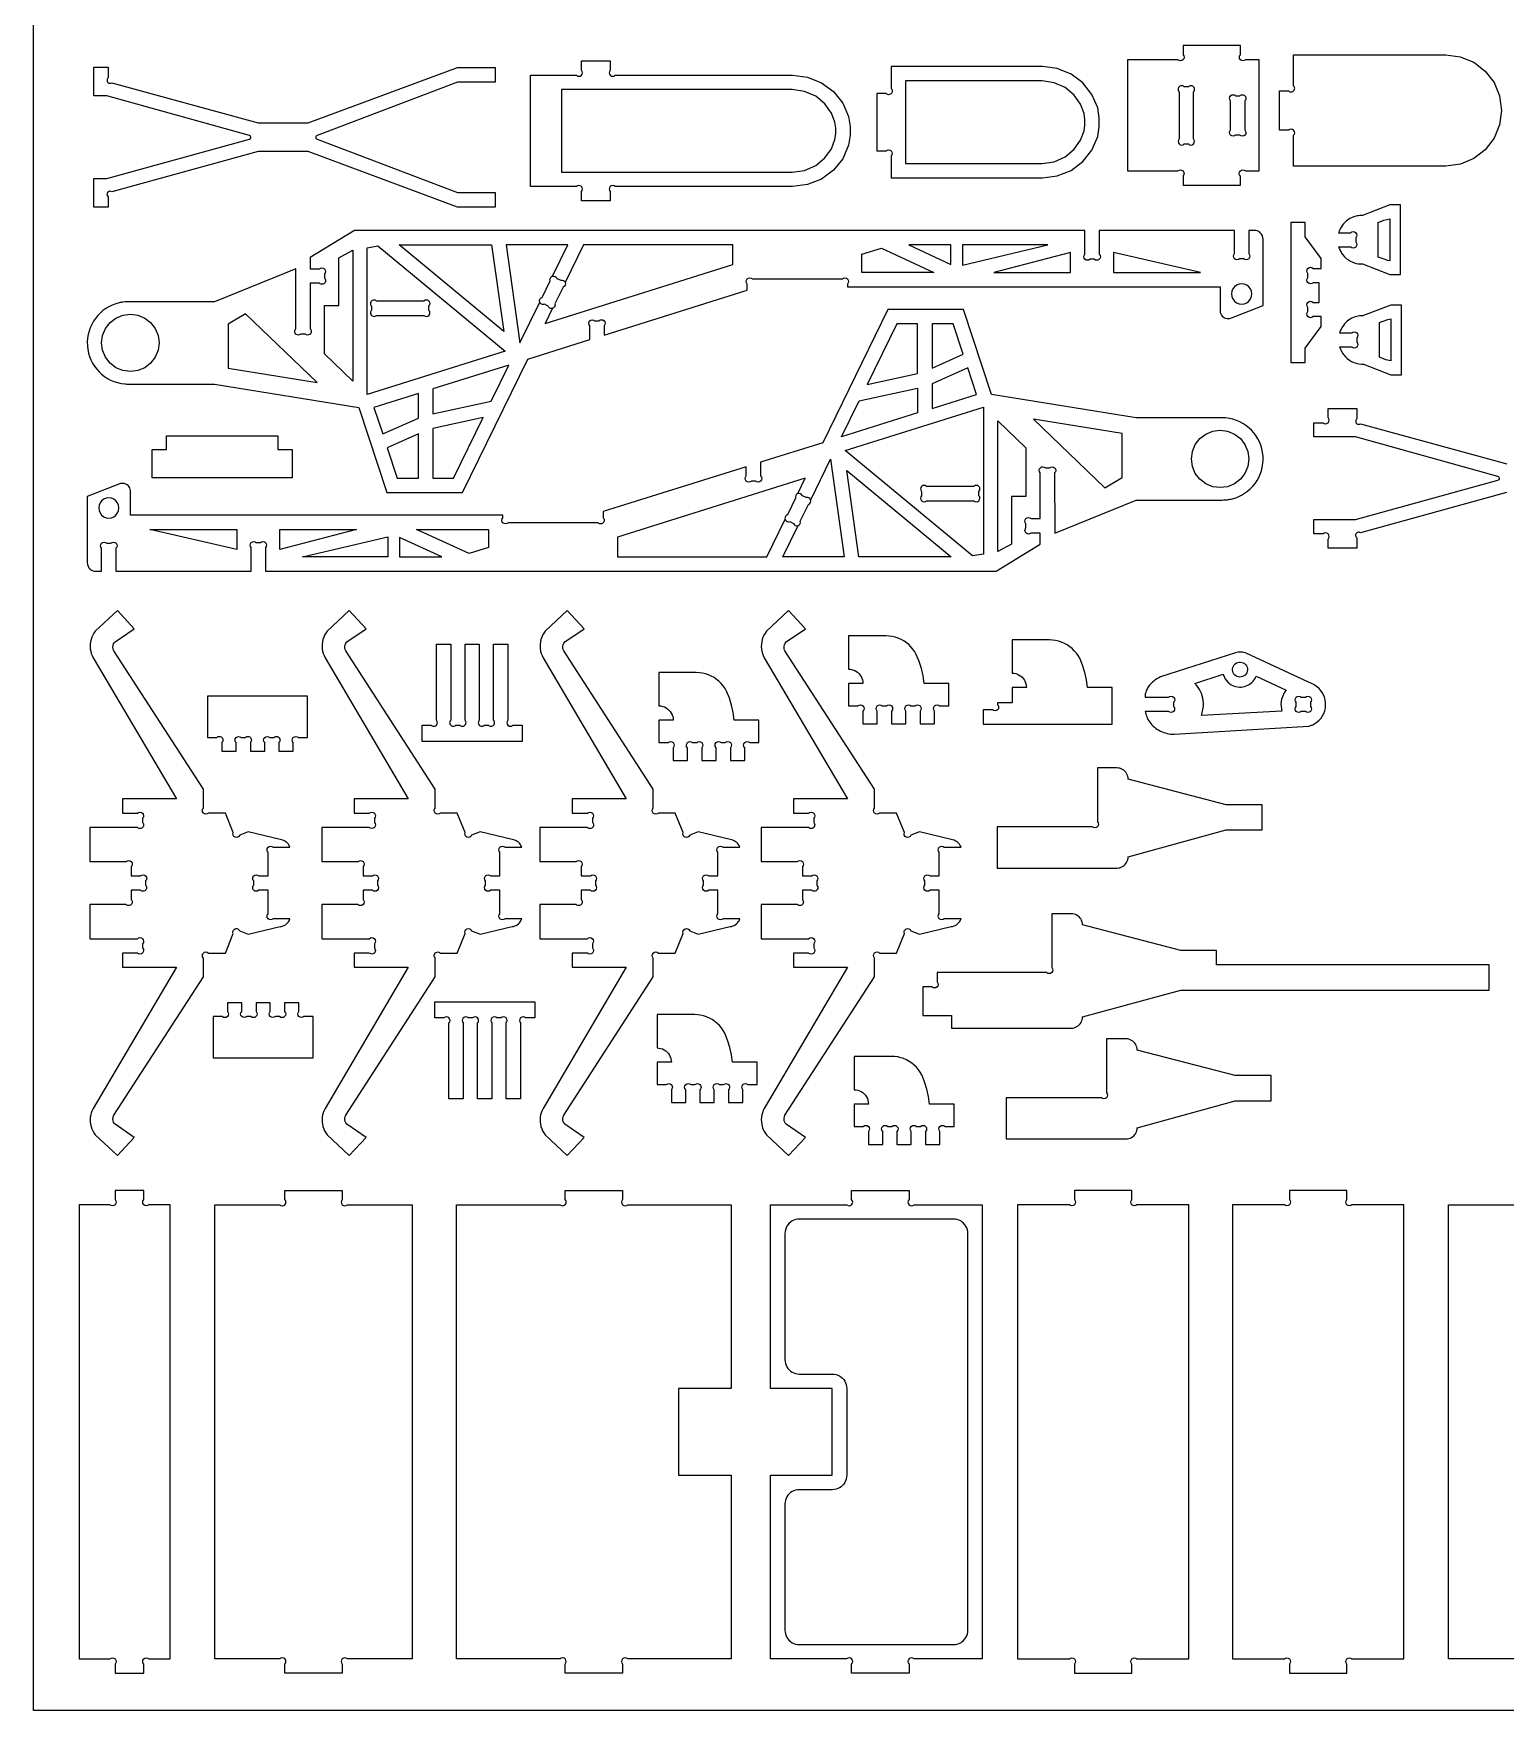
# Model space of a CAD drawing. Extents: x -355 to 109, y -387 to 259.
# Drawn here: x -355.3 to -46.7, y -386.6 to -35.1 of the extents above; entities that cross this region are included whole.
import ezdxf

# ---------------------------------------------------------------- set-up
doc = ezdxf.new("R2010")
doc.units = 0
doc.header["$MEASUREMENT"] = 0
doc.layers.get('0').update_dxf_attribs({"linetype": 'CONTINUOUS'})
doc.layers.add('ENGRAVE', color=1, linetype='CONTINUOUS')
doc.layers.add('LAYER_1', color=18, linetype='CONTINUOUS')

msp = doc.modelspace()

# ---------------------------------------------------------------- linework, layer by layer
msp.add_lwpolyline([(-355.35, -386.62), (-355.35, 258.61), (108.83, 258.61), (108.83, -386.62)], close=True)
at = {"layer": 'ENGRAVE'}
for points in [[(-294.35, -102.24), (-294.35, -92.06), (-291.33, -92.06), (-291.33, -82.08), (-288.42, -80.48), (-288.42, -107.93)], [(-285.41, -110.74), (-285.41, -79.97), (-283.14, -79.58), (-256.45, -101.65)], [(-278.65, -79.39), (-259.29, -79.39), (-256.76, -97.49)], [(-314.51, -105.24), (-295.9, -108.24), (-310.9, -93.82), (-314.51, -96.02)], [(-185.16, -122.5), (-156.19, -113.42), (-156.19, -144.19), (-158.47, -144.58)], [(-145.7, -115.92), (-130.7, -130.33), (-127.09, -128.13), (-127.09, -118.92)], [(-153.19, -143.67), (-153.19, -116.22), (-147.26, -121.92), (-147.26, -132.09), (-150.27, -132.09), (-150.27, -142.08)], [(-182.31, -144.77), (-184.85, -126.66), (-162.96, -144.77)], [(-195.57, -372.71), (-195.18, -372.78), (-194.79, -372.81), (-162.45, -372.81), (-162.06, -372.78), (-161.67, -372.71), (-161.3, -372.58), (-160.95, -372.41), (-160.62, -372.19), (-160.33, -371.93), (-160.07, -371.63), (-159.85, -371.31), (-159.67, -370.95), (-159.55, -370.58), (-159.47, -370.19), (-159.44, -369.8), (-159.44, -286.61), (-159.47, -286.22), (-159.55, -285.83), (-159.67, -285.46), (-159.85, -285.1), (-160.07, -284.78), (-160.33, -284.48), (-160.62, -284.22), (-160.95, -284), (-161.3, -283.83), (-161.67, -283.7), (-162.06, -283.63), (-162.45, -283.6), (-194.79, -283.6), (-195.18, -283.63), (-195.57, -283.7), (-195.94, -283.83), (-196.29, -284), (-196.62, -284.22), (-196.92, -284.48), (-197.18, -284.78), (-197.39, -285.1), (-197.57, -285.46), (-197.69, -285.83), (-197.77, -286.22), (-197.8, -286.61), (-197.8, -313.08), (-197.77, -313.47), (-197.69, -313.85), (-197.57, -314.23), (-197.39, -314.58), (-197.18, -314.91), (-196.92, -315.2), (-196.62, -315.46), (-196.29, -315.68), (-195.94, -315.86), (-195.57, -315.98), (-195.18, -316.06), (-194.79, -316.08), (-187.86, -316.08), (-187.47, -316.11), (-187.08, -316.19), (-186.71, -316.31), (-186.35, -316.49), (-186.03, -316.71), (-185.73, -316.97), (-185.47, -317.26), (-185.25, -317.59), (-185.08, -317.94), (-184.95, -318.31), (-184.88, -318.7), (-184.85, -319.09), (-184.85, -337.32), (-184.88, -337.71), (-184.95, -338.1), (-185.08, -338.47), (-185.25, -338.82), (-185.47, -339.15), (-185.73, -339.44), (-186.03, -339.7), (-186.35, -339.92), (-186.71, -340.1), (-187.08, -340.22), (-187.47, -340.3), (-187.86, -340.33), (-194.79, -340.33), (-195.18, -340.35), (-195.57, -340.43), (-195.94, -340.55), (-196.29, -340.73), (-196.62, -340.95), (-196.92, -341.21), (-197.18, -341.5), (-197.39, -341.83), (-197.57, -342.18), (-197.69, -342.55), (-197.77, -342.94), (-197.8, -343.33), (-197.8, -369.8), (-197.77, -370.19), (-197.69, -370.58), (-197.57, -370.95), (-197.39, -371.31), (-197.18, -371.63), (-196.92, -371.93), (-196.62, -372.19), (-196.29, -372.41), (-195.94, -372.58)]]:
    msp.add_lwpolyline(points, close=True, dxfattribs=at)
for points in [[(-246.55, -85.94), (-243.35, -79.39), (-256.26, -79.39), (-253.39, -99.87), (-249.2, -91.34)], [(-246.5, -92.66), (-248.07, -95.86), (-208.69, -83.51), (-208.69, -79.39), (-240, -79.39), (-243.86, -87.26)], [(-192.4, -132.82), (-188.22, -124.29), (-185.35, -144.77), (-198.25, -144.77), (-195.05, -138.22)], [(-195.1, -131.5), (-193.53, -128.29), (-232.91, -140.65), (-232.91, -144.77), (-201.6, -144.77), (-197.74, -136.9)]]:
    msp.add_lwpolyline(points, dxfattribs=at)
at = {"layer": 'LAYER_1'}
for points in [[(-126, -63.87), (-115.4, -63.87, -1), (-114.33, -64.94), (-114.33, -66.88), (-102.3, -66.88), (-102.3, -64.94, -1), (-101.24, -63.87), (-98.35, -63.87), (-98.35, -40.57), (-101.24, -40.57, -1), (-102.3, -39.51), (-102.3, -37.56), (-114.33, -37.56), (-114.33, -39.51, -1), (-115.4, -40.57), (-126, -40.57)], [(-308.28, -59.82), (-338.92, -68.26, 1), (-339.7, -69.28), (-339.7, -71.48), (-342.7, -71.48), (-342.7, -65.47), (-340.01, -65.47), (-310.1, -57.23), (-310.02, -57.2), (-309.94, -57.15), (-309.88, -57.08), (-309.83, -57), (-309.8, -56.91), (-309.79, -56.82), (-309.8, -56.73), (-309.83, -56.64), (-309.88, -56.56), (-309.94, -56.49), (-310.02, -56.44), (-310.1, -56.41), (-340.01, -48.15), (-342.7, -48.15), (-342.7, -42.14), (-339.69, -42.14), (-339.69, -44.34, 1), (-338.91, -45.37), (-308.28, -53.8), (-297.75, -53.8), (-266.42, -42.15), (-258.56, -42.15), (-258.56, -45.26), (-266.42, -45.26), (-295.87, -56.4), (-295.96, -56.43), (-296.04, -56.48), (-296.1, -56.55), (-296.15, -56.63), (-296.18, -56.72), (-296.19, -56.81), (-296.18, -56.9), (-296.15, -56.99), (-296.1, -57.07), (-296.04, -57.14), (-295.96, -57.19), (-295.87, -57.22), (-266.42, -68.37), (-258.56, -68.37), (-258.56, -71.48), (-266.42, -71.48), (-297.75, -59.82)], [(-240.47, -70.14), (-240.47, -68.19, 1), (-241.53, -67.13), (-251.13, -67.13), (-251.13, -43.81), (-241.53, -43.81, 1), (-240.47, -42.75), (-240.47, -40.8), (-234.45, -40.8), (-234.45, -42.75, 1), (-233.39, -43.81), (-196.21, -43.81), (-193.06, -44.21), (-190.12, -45.37), (-187.59, -47.23), (-185.65, -49.64), (-184.44, -52.45), (-184.14, -54.57), (-184.14, -56.37), (-184.44, -58.49), (-185.65, -61.3), (-187.59, -63.72), (-190.12, -65.57), (-193.06, -66.73), (-196.21, -67.13), (-233.39, -67.13, 1), (-234.45, -68.19), (-234.45, -70.14)], [(-178.52, -59.65), (-176.58, -59.65, -1), (-175.52, -60.71), (-175.52, -65.32), (-143.81, -65.32), (-140.7, -64.92), (-137.81, -63.75), (-135.32, -61.9), (-133.42, -59.49), (-132.22, -56.67), (-131.93, -54.56), (-131.93, -52.75), (-132.22, -50.64), (-133.42, -47.83), (-135.32, -45.41), (-137.81, -43.56), (-140.7, -42.39), (-143.81, -42), (-175.52, -42), (-175.52, -46.59, -1), (-176.58, -47.66), (-178.52, -47.66)], [(-91.13, -62.84), (-91.13, -56.38, 1), (-92.2, -55.32), (-94.13, -55.32), (-94.13, -47.07), (-92.2, -47.07, 1), (-91.13, -46.01), (-91.13, -39.53), (-59.2, -39.52), (-56.19, -39.91), (-53.37, -41.08), (-50.96, -42.93), (-49.11, -45.34), (-47.94, -48.15), (-47.54, -51.17), (-47.94, -54.18), (-49.1, -57), (-50.95, -59.41), (-53.37, -61.26), (-56.18, -62.43), (-59.19, -62.83)], [(-113.2, -46.22), (-114.08, -46.22, 1), (-115.14, -47.29), (-115.14, -57.15, 1), (-114.08, -58.21), (-113.2, -58.21, 1), (-112.14, -57.15), (-112.14, -47.29, 1)], [(-104.36, -55.28), (-104.36, -49.16, -1), (-103.3, -48.1), (-102.42, -48.1, -1), (-101.36, -49.16), (-101.36, -55.28, -1), (-102.42, -56.35), (-103.3, -56.35, -1)], [(-68.73, -85.6), (-68.73, -70.98), (-70.99, -70.98), (-76.68, -73.2, -0.053792), (-76.96, -73.23, 0.06757), (-78.1, -73.36, 0.134573), (-80.37, -74.65, 0.091442), (-81.55, -76.34, 0.026852), (-81.62, -76.53, 0.018158), (-81.7, -76.81), (-79.16, -76.81, -1), (-78.09, -77.88), (-78.09, -78.75, -1), (-79.16, -79.81), (-81.7, -79.81, 0.020263), (-81.3, -80.71, 0.052267), (-80.84, -81.44, 0.21381), (-77.16, -83.37, 0.039966), (-76.92, -83.36, -0.073157), (-76.68, -83.37), (-70.99, -85.6)], [(-287.14, -113.43), (-281.24, -131.25), (-265.41, -131.25), (-251.73, -103.31), (-238.71, -99.23), (-238.71, -96.34, -1), (-237.65, -95.28), (-236.77, -95.28, -1), (-235.7, -96.34), (-235.7, -98.28), (-205.69, -88.87), (-205.69, -87.58, -1), (-204.62, -86.51), (-185.74, -86.51, -1), (-184.68, -87.58), (-184.68, -88.14), (-106.55, -88.14, -0.002863), (-106.57, -91.48, 0.011045), (-106.55, -93.27, 0.190421), (-106.09, -94.32, 0.190421), (-105.05, -94.78, 0.008181), (-104.58, -94.79, 0.046914), (-104.5, -94.78), (-97.53, -92.04), (-97.53, -78.19, 0.193592), (-98.12, -76.82, 0.165668), (-99.03, -76.38, 0.040611), (-99.56, -76.36, -0.010523), (-100.53, -76.38), (-100.53, -81.2, -1), (-101.6, -82.26), (-102.48, -82.26, -1), (-103.54, -81.2), (-103.54, -76.38), (-131.88, -76.38), (-131.88, -81.32, -1), (-132.95, -82.38), (-133.83, -82.38, -1), (-134.89, -81.32), (-134.89, -76.38), (-288.06, -76.38), (-297.35, -82.04), (-297.35, -84.39), (-295.41, -84.39, -1), (-294.34, -85.45), (-294.35, -86.34, -1), (-295.41, -87.4), (-297.35, -87.39), (-297.35, -96.99, -1), (-298.42, -98.06), (-299.29, -98.06, -1), (-300.35, -96.99), (-300.36, -84.39), (-317.43, -91.29), (-335.05, -91.29, 0.019668), (-336.52, -91.36, 0.033667), (-337.36, -91.5, 0.853868), (-336.21, -108.52, 0.016829), (-336.05, -108.53, 0.002839), (-335.05, -108.55), (-317.43, -108.55)], [(-91.71, -104.02), (-88.71, -104.02), (-88.71, -101.01), (-85.38, -96.47), (-85.38, -94.41), (-87.07, -94.41, -1), (-88.13, -93.35), (-88.13, -92.47, -1), (-87.07, -91.41), (-85.77, -91.41), (-85.77, -87.29), (-87.07, -87.29, -1), (-88.13, -86.22), (-88.13, -85.35, -1), (-87.07, -84.29), (-85.38, -84.29), (-85.38, -82.22), (-88.71, -77.69), (-88.71, -74.69), (-91.71, -74.69)], [(-248.73, -90.38), (-247.02, -86.89, -1), (-245.6, -86.4), (-244.81, -86.79, -1), (-244.33, -88.21), (-246.04, -91.7, -1), (-247.46, -92.19), (-248.24, -91.81, -1)], [(-283.41, -94.15), (-273.5, -94.15, 1), (-272.44, -93.09), (-272.44, -92.21, 1), (-273.5, -91.14), (-283.41, -91.14, 1), (-284.47, -92.21), (-284.47, -93.09, 1)], [(-341.07, -147.77), (-341.07, -142.96, -1), (-340.01, -141.89), (-339.12, -141.89, -1), (-338.06, -142.96), (-338.06, -147.77), (-309.72, -147.77), (-309.72, -142.84, -1), (-308.65, -141.77), (-307.77, -141.77, -1), (-306.71, -142.84), (-306.71, -147.77), (-153.54, -147.77), (-144.25, -142.11), (-144.25, -139.77), (-146.2, -139.77, -1), (-147.26, -138.7), (-147.26, -137.82, -1), (-146.19, -136.76), (-144.25, -136.76), (-144.25, -127.16, -1), (-143.18, -126.1), (-142.31, -126.1, -1), (-141.25, -127.16), (-141.24, -139.77), (-124.17, -132.87), (-106.55, -132.87, 0.019668), (-105.09, -132.79, 0.033667), (-104.24, -132.66, 0.36885), (-97.55, -123.66, 0.368849), (-105.39, -115.63, 0.016829), (-105.56, -115.63, 0.002839), (-106.55, -115.61), (-124.17, -115.61), (-154.46, -110.73), (-160.36, -92.9), (-176.19, -92.9), (-189.88, -120.84), (-202.89, -124.93), (-202.89, -127.81, -1), (-203.96, -128.88), (-204.84, -128.88, -1), (-205.9, -127.81), (-205.9, -125.87), (-235.92, -135.29), (-235.92, -136.58, -1), (-236.98, -137.64), (-255.86, -137.64, -1), (-256.93, -136.58), (-256.93, -136.01), (-335.05, -136.01, -0.002863), (-335.03, -132.68, 0.011045), (-335.05, -130.88, 0.190421), (-335.51, -129.83, 0.190421), (-336.56, -129.38, 0.008181), (-337.03, -129.37, 0.046914), (-337.11, -129.38), (-344.08, -132.12), (-344.08, -145.97, 0.193592), (-343.48, -147.34, 0.165668), (-342.57, -147.77, 0.040611), (-342.05, -147.79, -0.010523)], [(-68.52, -106.59), (-68.52, -91.97), (-70.78, -91.97), (-76.47, -94.19, -0.053792), (-76.75, -94.22, 0.06757), (-77.88, -94.35, 0.154821), (-80.44, -95.93, 0.074243), (-81.36, -97.4, 0.027195), (-81.44, -97.6, 0.027972), (-81.49, -97.8), (-78.95, -97.8, -1), (-77.88, -98.86), (-77.88, -99.74, -1), (-78.95, -100.8), (-81.49, -100.8, 0.020263), (-81.09, -101.7, 0.052267), (-80.63, -102.43, 0.21381), (-76.94, -104.36, 0.039966), (-76.71, -104.35, -0.073157), (-76.47, -104.36), (-70.78, -106.59)], [(-157.13, -131.95), (-157.13, -131.07, 1), (-158.2, -130), (-168.1, -130, 1), (-169.17, -131.07), (-169.17, -131.95, 1), (-168.1, -133.01), (-158.2, -133.01, 1)], [(-193.36, -132.35), (-194.14, -131.97, 1), (-195.57, -132.45), (-197.28, -135.94, 1), (-196.79, -137.37), (-196.01, -137.75, 1), (-194.58, -137.26), (-192.87, -133.77, 1)], [(-342.4, -265.95), (-337.76, -270.27), (-334.23, -266.47), (-338.26, -263.71), (-338.37, -263.58), (-338.55, -263.3), (-338.67, -262.98), (-338.71, -262.64), (-338.68, -262.3), (-338.64, -262.14), (-338.51, -261.82), (-319.73, -232.83), (-319.73, -228.88, -1), (-318.67, -227.82), (-315.13, -227.82), (-313.49, -223.75, -1), (-312.1, -223.17), (-310.31, -223.89), (-303.64, -222.27), (-303.35, -222.23), (-303.07, -222.15), (-302.8, -222.04), (-302.54, -221.9), (-302.31, -221.73), (-302.1, -221.52), (-301.91, -221.3), (-301.76, -221.05), (-301.59, -220.66), (-305.11, -220.66, -1), (-306.17, -219.59), (-306.17, -214.66), (-308.11, -214.66, -1), (-309.17, -213.59), (-309.17, -212.72, -1), (-308.11, -211.66), (-306.17, -211.66), (-306.17, -206.71, -1), (-305.11, -205.65), (-301.59, -205.65), (-301.76, -205.27), (-301.91, -205.02), (-302.1, -204.79), (-302.31, -204.59), (-302.54, -204.42), (-302.8, -204.27), (-303.07, -204.16), (-303.35, -204.09), (-303.64, -204.05), (-310.31, -202.42), (-312.1, -203.15, -1), (-313.49, -202.56), (-315.13, -198.5), (-318.67, -198.5, -1), (-319.73, -197.43), (-319.73, -193.48), (-338.51, -164.49), (-338.64, -164.18), (-338.68, -164.02), (-338.71, -163.68), (-338.67, -163.34), (-338.55, -163.02), (-338.37, -162.73), (-338.26, -162.6), (-334.23, -159.84), (-337.76, -156.05), (-342.4, -160.37), (-342.69, -160.77), (-342.93, -161.2), (-343.13, -161.64), (-343.28, -162.11), (-343.39, -162.59), (-343.46, -163.08), (-343.47, -163.57), (-343.44, -164.06), (-343.36, -164.54), (-343.23, -165.01), (-343.06, -165.47), (-342.84, -165.92), (-325.39, -195.5), (-336.72, -195.5), (-336.72, -198.5), (-333.56, -198.5, -1), (-332.49, -199.56), (-332.49, -200.43, -1), (-333.56, -201.5), (-343.51, -201.5), (-343.51, -208.65), (-335.93, -208.65, -1), (-334.86, -209.71), (-334.86, -211.66), (-332.92, -211.66, -1), (-331.85, -212.72), (-331.85, -213.59, -1), (-332.92, -214.66), (-334.86, -214.66), (-334.86, -216.6, -1), (-335.93, -217.67), (-343.51, -217.67), (-343.51, -224.82), (-333.56, -224.82, -1), (-332.49, -225.88), (-332.49, -226.76, -1), (-333.56, -227.82), (-336.72, -227.82), (-336.72, -230.82), (-325.39, -230.82), (-342.84, -260.4), (-343.06, -260.84), (-343.23, -261.3), (-343.36, -261.78), (-343.44, -262.26), (-343.47, -262.75), (-343.46, -263.24), (-343.39, -263.73), (-343.28, -264.21), (-343.13, -264.67), (-342.93, -265.12), (-342.69, -265.55)], [(-293.79, -265.95), (-289.15, -270.27), (-285.61, -266.47), (-289.65, -263.71), (-289.86, -263.45), (-290, -263.14), (-290.08, -262.81), (-290.09, -262.47), (-290.03, -262.14), (-289.9, -261.82), (-271.12, -232.83), (-271.12, -228.88, -1), (-270.05, -227.82), (-266.52, -227.82), (-264.87, -223.75, -1), (-263.49, -223.17), (-261.69, -223.89), (-255.02, -222.27), (-254.73, -222.23), (-254.45, -222.15), (-254.18, -222.04), (-253.93, -221.9), (-253.69, -221.73), (-253.48, -221.52), (-253.3, -221.3), (-253.14, -221.05), (-252.98, -220.66), (-256.49, -220.66, -1), (-257.56, -219.59), (-257.56, -214.66), (-259.49, -214.66, -1), (-260.56, -213.59), (-260.56, -212.72, -1), (-259.49, -211.66), (-257.56, -211.66), (-257.56, -206.71, -1), (-256.49, -205.65), (-252.98, -205.65), (-253.14, -205.27), (-253.3, -205.02), (-253.48, -204.79), (-253.69, -204.59), (-253.93, -204.42), (-254.18, -204.27), (-254.45, -204.16), (-254.73, -204.09), (-255.02, -204.05), (-261.69, -202.42), (-263.49, -203.15, -1), (-264.87, -202.56), (-266.52, -198.5), (-270.05, -198.5, -1), (-271.12, -197.43), (-271.12, -193.48), (-289.9, -164.49), (-290.03, -164.18), (-290.09, -163.85), (-290.08, -163.51), (-290, -163.18), (-289.86, -162.87), (-289.65, -162.6), (-285.61, -159.84), (-289.15, -156.05), (-293.79, -160.37), (-294.07, -160.77), (-294.31, -161.2), (-294.51, -161.64), (-294.67, -162.11), (-294.78, -162.59), (-294.84, -163.08), (-294.86, -163.57), (-294.82, -164.06), (-294.74, -164.54), (-294.61, -165.01), (-294.44, -165.47), (-294.22, -165.92), (-276.77, -195.5), (-288.11, -195.5), (-288.11, -198.5), (-284.94, -198.5, -1), (-283.88, -199.56), (-283.88, -200.43, -1), (-284.94, -201.5), (-294.89, -201.5), (-294.89, -208.65), (-287.31, -208.65, -1), (-286.25, -209.71), (-286.25, -211.66), (-284.3, -211.66, -1), (-283.24, -212.72), (-283.24, -213.59, -1), (-284.3, -214.66), (-286.25, -214.66), (-286.25, -216.6, -1), (-287.31, -217.67), (-294.89, -217.67), (-294.89, -224.82), (-284.94, -224.82, -1), (-283.88, -225.88), (-283.88, -226.76, -1), (-284.94, -227.82), (-288.11, -227.82), (-288.11, -230.82), (-276.77, -230.82), (-294.22, -260.4), (-294.44, -260.84), (-294.61, -261.3), (-294.74, -261.78), (-294.82, -262.26), (-294.86, -262.75), (-294.84, -263.24), (-294.78, -263.73), (-294.67, -264.21), (-294.51, -264.67), (-294.31, -265.12), (-294.07, -265.55)], [(-248.07, -265.95), (-243.43, -270.27), (-239.89, -266.47), (-243.93, -263.71), (-244.04, -263.58), (-244.22, -263.3), (-244.34, -262.98), (-244.37, -262.81), (-244.38, -262.47), (-244.31, -262.14), (-244.18, -261.82), (-225.4, -232.83), (-225.4, -228.88, -1), (-224.34, -227.82), (-220.8, -227.82), (-219.15, -223.75, -1), (-217.77, -223.17), (-215.97, -223.89), (-209.31, -222.27), (-209.02, -222.23), (-208.74, -222.15), (-208.47, -222.04), (-208.21, -221.9), (-207.98, -221.73), (-207.76, -221.52), (-207.58, -221.3), (-207.42, -221.05), (-207.26, -220.66), (-210.78, -220.66, -1), (-211.84, -219.59), (-211.84, -214.66), (-213.78, -214.66, -1), (-214.84, -213.59), (-214.84, -212.72, -1), (-213.78, -211.66), (-211.84, -211.66), (-211.84, -206.71, -1), (-210.78, -205.65), (-207.26, -205.65), (-207.42, -205.27), (-207.58, -205.02), (-207.76, -204.79), (-207.98, -204.59), (-208.21, -204.42), (-208.47, -204.27), (-208.74, -204.16), (-209.02, -204.09), (-209.31, -204.05), (-215.97, -202.42), (-217.77, -203.15, -1), (-219.15, -202.56), (-220.8, -198.5), (-224.34, -198.5, -1), (-225.4, -197.43), (-225.4, -193.48), (-244.18, -164.49), (-244.31, -164.18), (-244.38, -163.85), (-244.37, -163.51), (-244.29, -163.18), (-244.14, -162.87), (-243.93, -162.6), (-239.89, -159.84), (-243.43, -156.05), (-248.07, -160.37), (-248.35, -160.77), (-248.6, -161.2), (-248.8, -161.64), (-248.95, -162.11), (-249.06, -162.59), (-249.12, -163.08), (-249.14, -163.57), (-249.11, -164.06), (-249.03, -164.54), (-248.9, -165.01), (-248.72, -165.47), (-248.51, -165.92), (-231.06, -195.5), (-242.39, -195.5), (-242.39, -198.5), (-239.22, -198.5, -1), (-238.16, -199.56), (-238.16, -200.43, -1), (-239.22, -201.5), (-249.18, -201.5), (-249.18, -208.65), (-241.59, -208.65, -1), (-240.53, -209.71), (-240.53, -211.66), (-238.59, -211.66, -1), (-237.52, -212.72), (-237.52, -213.59, -1), (-238.59, -214.66), (-240.53, -214.66), (-240.53, -216.6, -1), (-241.59, -217.67), (-249.18, -217.67), (-249.18, -224.82), (-239.22, -224.82, -1), (-238.16, -225.88), (-238.16, -226.76, -1), (-239.22, -227.82), (-242.39, -227.82), (-242.39, -230.82), (-231.06, -230.82), (-248.51, -260.4), (-248.72, -260.84), (-248.9, -261.3), (-249.03, -261.78), (-249.11, -262.26), (-249.14, -262.75), (-249.12, -263.24), (-249.06, -263.73), (-248.95, -264.21), (-248.8, -264.67), (-248.6, -265.12), (-248.35, -265.55)], [(-197.04, -270.27), (-193.5, -266.47), (-197.54, -263.71), (-197.65, -263.58), (-197.83, -263.3), (-197.94, -262.98), (-197.98, -262.81), (-197.98, -262.47), (-197.92, -262.14), (-197.79, -261.82), (-179.01, -232.83), (-179.01, -228.88, -1), (-177.94, -227.82), (-174.41, -227.82), (-172.76, -223.75, -1), (-171.38, -223.17), (-169.58, -223.89), (-162.92, -222.27), (-162.63, -222.23), (-162.34, -222.15), (-162.07, -222.04), (-161.82, -221.9), (-161.58, -221.73), (-161.37, -221.52), (-161.19, -221.3), (-161.03, -221.05), (-160.87, -220.66), (-164.38, -220.66, -1), (-165.45, -219.59), (-165.45, -214.66), (-167.38, -214.66, -1), (-168.45, -213.59), (-168.45, -212.72, -1), (-167.38, -211.66), (-165.45, -211.66), (-165.45, -206.71, -1), (-164.38, -205.65), (-160.87, -205.65), (-161.03, -205.27), (-161.19, -205.02), (-161.37, -204.79), (-161.58, -204.59), (-161.82, -204.42), (-162.07, -204.27), (-162.34, -204.16), (-162.63, -204.09), (-162.92, -204.05), (-169.58, -202.42), (-171.38, -203.15, -1), (-172.76, -202.56), (-174.41, -198.5), (-177.94, -198.5, -1), (-179.01, -197.43), (-179.01, -193.48), (-197.79, -164.49), (-197.86, -164.34), (-197.96, -164.02), (-197.98, -163.85), (-197.98, -163.51), (-197.9, -163.18), (-197.75, -162.87), (-197.54, -162.6), (-193.5, -159.84), (-197.04, -156.05), (-201.68, -160.37), (-201.96, -160.77), (-202.2, -161.2), (-202.4, -161.64), (-202.56, -162.11), (-202.67, -162.59), (-202.73, -163.08), (-202.75, -163.57), (-202.71, -164.06), (-202.63, -164.54), (-202.51, -165.01), (-202.33, -165.47), (-202.12, -165.92), (-184.66, -195.5), (-196, -195.5), (-196, -198.5), (-192.83, -198.5, -1), (-191.77, -199.56), (-191.77, -200.43, -1), (-192.83, -201.5), (-202.79, -201.5), (-202.79, -208.65), (-195.2, -208.65, -1), (-194.14, -209.71), (-194.14, -211.66), (-192.19, -211.66, -1), (-191.13, -212.72), (-191.13, -213.59, -1), (-192.19, -214.66), (-194.14, -214.66), (-194.14, -216.6, -1), (-195.2, -217.67), (-202.79, -217.67), (-202.79, -224.82), (-192.83, -224.82, -1), (-191.77, -225.88), (-191.77, -226.76, -1), (-192.83, -227.82), (-196, -227.82), (-196, -230.82), (-184.66, -230.82), (-202.12, -260.4), (-202.33, -260.84), (-202.51, -261.3), (-202.63, -261.78), (-202.71, -262.26), (-202.75, -262.75), (-202.73, -263.24), (-202.67, -263.73), (-202.56, -264.21), (-202.4, -264.67), (-202.2, -265.12), (-201.96, -265.55), (-201.68, -265.95)], [(-181.44, -171.32), (-184.44, -171.32), (-184.44, -176.02), (-182.51, -176.02, -1), (-181.44, -177.09), (-181.44, -179.78), (-178.44, -179.78), (-178.44, -177.09, -1), (-177.38, -176.02), (-176.51, -176.02, -1), (-175.44, -177.09), (-175.44, -179.78), (-172.44, -179.78), (-172.44, -177.09, -1), (-171.38, -176.02), (-170.51, -176.02, -1), (-169.44, -177.09), (-169.44, -179.78), (-166.44, -179.78), (-166.44, -177.09, -1), (-165.38, -176.02), (-163.44, -176.02), (-163.44, -171.32), (-168.62, -171.32), (-168.82, -169.74), (-169.18, -168.2), (-169.66, -166.69), (-170.25, -165.22), (-170.57, -164.66), (-170.95, -164.12), (-171.37, -163.62), (-171.83, -163.17), (-172.34, -162.76), (-172.88, -162.39), (-173.45, -162.08), (-174.05, -161.82), (-174.67, -161.61), (-175.3, -161.46), (-175.95, -161.37), (-176.6, -161.35), (-184.44, -161.35), (-184.44, -168.31), (-184.05, -168.34), (-183.66, -168.42), (-183.29, -168.54), (-182.94, -168.72), (-182.61, -168.93), (-182.32, -169.19), (-182.06, -169.49), (-181.84, -169.82), (-181.66, -170.17), (-181.54, -170.54), (-181.46, -170.93)], [(-273.88, -183.45), (-273.88, -180.07), (-271.95, -180.07, 1), (-270.88, -179.01), (-270.88, -163.08), (-267.88, -163.08), (-267.88, -179.01, 1), (-266.82, -180.07), (-265.95, -180.07, 1), (-264.88, -179.01), (-264.88, -163.08), (-261.88, -163.08), (-261.88, -179.01, 1), (-260.82, -180.07), (-259.95, -180.07, 1), (-258.88, -179.01), (-258.88, -163.08), (-255.88, -163.08), (-255.88, -179.01, 1), (-254.82, -180.07), (-252.88, -180.07), (-252.88, -183.45)], [(-156.21, -179.84), (-129.18, -179.84), (-129.18, -172.14), (-134.36, -172.14), (-134.56, -170.56), (-134.92, -169.02), (-135.39, -167.51), (-135.98, -166.04), (-136.31, -165.48), (-136.69, -164.95), (-137.12, -164.46), (-137.59, -164.01), (-138.09, -163.6), (-138.63, -163.24), (-139.2, -162.92), (-139.8, -162.66), (-140.41, -162.45), (-141.05, -162.3), (-141.69, -162.2), (-142.34, -162.17), (-150.18, -162.17), (-150.18, -169.13), (-149.79, -169.16), (-149.4, -169.24), (-149.03, -169.36), (-148.67, -169.54), (-148.35, -169.75), (-148.05, -170.01), (-147.79, -170.31), (-147.57, -170.64), (-147.4, -170.99), (-147.27, -171.36), (-147.2, -171.75), (-147.17, -172.14), (-150.18, -172.14), (-150.18, -175.34), (-153.21, -175.34), (-153.21, -175.78, -1), (-154.28, -176.84), (-156.21, -176.84)], [(-122.27, -174.19), (-117.36, -174.19, -1), (-116.3, -175.26), (-116.3, -176.13, -1), (-117.36, -177.19), (-122.27, -177.19, 0.016449), (-121.95, -178.23, 0.076543), (-121.31, -179.44, 0.119072), (-119.07, -181.29, 0.116789), (-116.18, -181.95), (-87.94, -180.23, 0.061524), (-87.26, -180.02, 0.059423), (-86.21, -179.38, 0.250186), (-84.43, -175.34, 0.250186), (-86.8, -171.61, 0.012904), (-86.89, -171.56, 0.00354), (-87.23, -171.4), (-100.98, -165.01, 0.079054), (-102.16, -164.74, 0.080221), (-103.34, -164.86), (-119.02, -169.94, 0.079665), (-120.48, -170.8, 0.074679), (-121.68, -172.14, 0.030684), (-121.91, -172.55, 0.035288), (-122.06, -172.93, 0.009209), (-122.24, -173.51, 0.034821), (-122.27, -173.67, 0.052258), (-122.28, -173.93, -0.017405)], [(-103.64, -169.36, -0.967799), (-101.21, -167.37, -0.967799), (-103.5, -169.52, -0.016364), (-103.57, -169.44, -0.016364)], [(-224.24, -183.72), (-222.3, -183.72, -1), (-221.24, -184.78), (-221.24, -187.48), (-218.24, -187.48), (-218.24, -184.78, -1), (-217.17, -183.72), (-216.3, -183.72, -1), (-215.24, -184.78), (-215.24, -187.48), (-212.24, -187.48), (-212.24, -184.78, -1), (-211.17, -183.72), (-210.3, -183.72, -1), (-209.24, -184.78), (-209.24, -187.48), (-206.24, -187.48), (-206.24, -184.78, -1), (-205.17, -183.72), (-203.24, -183.72), (-203.24, -179.02), (-208.42, -179.02), (-208.62, -177.43), (-208.98, -175.89), (-209.45, -174.39), (-210.04, -172.92), (-210.36, -172.35), (-210.74, -171.82), (-211.16, -171.32), (-211.63, -170.86), (-212.13, -170.45), (-212.67, -170.08), (-213.24, -169.77), (-213.84, -169.51), (-214.46, -169.31), (-215.1, -169.16), (-215.74, -169.07), (-216.4, -169.04), (-224.24, -169.04), (-224.24, -176.01), (-223.84, -176.03), (-223.46, -176.11), (-223.08, -176.24), (-222.73, -176.41), (-222.4, -176.63), (-222.11, -176.89), (-221.85, -177.18), (-221.63, -177.51), (-221.46, -177.86), (-221.33, -178.24), (-221.25, -178.62), (-221.23, -179.02), (-224.24, -179.02)], [(-111.86, -171.3), (-105.93, -169.38, 0.054826), (-105.48, -170.35, 0.127672), (-104.23, -171.58, 0.198912), (-101.44, -171.95, 0.19941), (-99.21, -170.24, 0.025267), (-99.1, -170.02, -0.008421), (-98.99, -169.8), (-92.72, -172.71, 0.104495), (-93.66, -174.6, 0.112436), (-93.71, -176.57, 0.021636), (-93.65, -176.84, -0.007211), (-93.58, -177.11), (-110.45, -178.05, 0.008878), (-110.17, -176.79, 0.065383), (-110.06, -175.35, 0.078347), (-110.47, -173.43, 0.079906), (-111.44, -171.76, 0.016985), (-111.65, -171.53, -0.005661)], [(-318.88, -182.64), (-316.94, -182.64, -1), (-315.88, -183.71), (-315.88, -185.51), (-312.88, -185.51), (-312.88, -183.71, -1), (-311.82, -182.64), (-310.94, -182.64, -1), (-309.88, -183.71), (-309.88, -185.51), (-306.88, -185.51), (-306.88, -183.71, -1), (-305.82, -182.64), (-304.94, -182.64, -1), (-303.88, -183.71), (-303.88, -185.51), (-300.88, -185.51), (-300.88, -183.71, -1), (-299.82, -182.64), (-297.88, -182.64), (-297.88, -173.95), (-318.88, -173.95)], [(-88.67, -177.19), (-89.54, -177.19, -1), (-90.61, -176.13), (-90.61, -175.26, -1), (-89.54, -174.19), (-88.67, -174.19, -1), (-87.61, -175.26), (-87.61, -176.13, -1)], [(-132.29, -189.02), (-132.29, -200.3, -1), (-133.35, -201.36), (-153.29, -201.36), (-153.29, -210.01), (-128.19, -210.01), (-127.89, -209.99), (-127.58, -209.93), (-127.29, -209.83), (-127.02, -209.7), (-126.76, -209.53), (-126.53, -209.32), (-126.33, -209.09), (-126.16, -208.84), (-126.02, -208.56), (-125.92, -208.27), (-125.86, -207.97), (-125.84, -207.66), (-105.26, -202.01), (-97.76, -202.01), (-97.76, -196.73), (-105.26, -196.73), (-125.84, -191.37), (-125.86, -191.07), (-125.92, -190.76), (-126.02, -190.47), (-126.16, -190.2), (-126.33, -189.94), (-126.53, -189.71), (-126.76, -189.51), (-127.02, -189.34), (-127.29, -189.2), (-127.58, -189.1), (-127.89, -189.04), (-128.19, -189.02)], [(-168.88, -240.91), (-162.84, -240.91), (-162.84, -243.58), (-137.75, -243.58), (-137.44, -243.56), (-137.14, -243.5), (-136.85, -243.4), (-136.57, -243.26), (-136.32, -243.09), (-136.08, -242.89), (-135.88, -242.66), (-135.71, -242.4), (-135.58, -242.13), (-135.48, -241.84), (-135.42, -241.54), (-135.4, -241.23), (-114.82, -235.58), (-50.17, -235.58), (-50.17, -230.3), (-107.32, -230.3), (-107.32, -227.29), (-114.82, -227.29), (-135.4, -221.93), (-135.42, -221.62), (-135.48, -221.32), (-135.58, -221.03), (-135.71, -220.76), (-135.88, -220.5), (-136.08, -220.27), (-136.32, -220.07), (-136.57, -219.9), (-136.85, -219.76), (-137.14, -219.66), (-137.44, -219.6), (-137.75, -219.58), (-141.84, -219.58), (-141.84, -230.86, -1), (-142.91, -231.92), (-165.87, -231.92), (-165.87, -233.87, -1), (-166.94, -234.93), (-168.88, -234.93)], [(-317.7, -249.83), (-296.7, -249.83), (-296.7, -241.14), (-298.64, -241.14, -1), (-299.7, -240.08), (-299.7, -238.27), (-302.7, -238.27), (-302.7, -240.08, -1), (-303.77, -241.14), (-304.64, -241.14, -1), (-305.7, -240.08), (-305.7, -238.27), (-308.7, -238.27), (-308.7, -240.08, -1), (-309.77, -241.14), (-310.64, -241.14, -1), (-311.7, -240.08), (-311.7, -238.27), (-314.7, -238.27), (-314.7, -240.08, -1), (-315.77, -241.14), (-317.7, -241.14)], [(-268.24, -258.42), (-268.24, -242.49, 1), (-269.31, -241.43), (-271.24, -241.43), (-271.24, -238.05), (-250.24, -238.05), (-250.24, -241.43), (-252.18, -241.43, 1), (-253.24, -242.49), (-253.24, -258.42), (-256.24, -258.42), (-256.24, -242.49, 1), (-257.31, -241.43), (-258.18, -241.43, 1), (-259.24, -242.49), (-259.24, -258.42), (-262.24, -258.42), (-262.24, -242.49, 1), (-263.31, -241.43), (-264.18, -241.43, 1), (-265.24, -242.49), (-265.24, -258.42)], [(-224.61, -255.42), (-222.67, -255.42, -1), (-221.61, -256.48), (-221.61, -259.18), (-218.61, -259.18), (-218.61, -256.48, -1), (-217.55, -255.42), (-216.67, -255.42, -1), (-215.61, -256.48), (-215.61, -259.18), (-212.61, -259.18), (-212.61, -256.48, -1), (-211.55, -255.42), (-210.67, -255.42, -1), (-209.61, -256.48), (-209.61, -259.18), (-206.61, -259.18), (-206.61, -256.48, -1), (-205.55, -255.42), (-203.61, -255.42), (-203.61, -250.72), (-208.79, -250.72), (-208.99, -249.14), (-209.35, -247.6), (-209.83, -246.09), (-210.41, -244.62), (-210.74, -244.05), (-211.11, -243.52), (-211.53, -243.02), (-212, -242.57), (-212.51, -242.15), (-213.05, -241.79), (-213.62, -241.48), (-214.22, -241.22), (-214.84, -241.01), (-215.47, -240.86), (-216.12, -240.77), (-216.77, -240.74), (-224.61, -240.74), (-224.61, -247.71), (-224.22, -247.74), (-223.83, -247.82), (-223.46, -247.94), (-223.11, -248.12), (-222.78, -248.33), (-222.48, -248.59), (-222.22, -248.89), (-222, -249.22), (-221.83, -249.57), (-221.7, -249.94), (-221.63, -250.33), (-221.6, -250.72), (-224.61, -250.72)], [(-130.39, -245.82), (-130.39, -257.1, -1), (-131.45, -258.16), (-151.39, -258.16), (-151.39, -266.81), (-126.29, -266.81), (-125.98, -266.79), (-125.68, -266.73), (-125.39, -266.63), (-125.11, -266.49), (-124.86, -266.32), (-124.63, -266.12), (-124.42, -265.89), (-124.25, -265.63), (-124.12, -265.36), (-124.02, -265.07), (-123.96, -264.76), (-123.94, -264.46), (-103.36, -258.81), (-95.86, -258.81), (-95.86, -253.53), (-103.36, -253.53), (-123.94, -248.17), (-123.96, -247.86), (-124.02, -247.56), (-124.12, -247.27), (-124.25, -246.99), (-124.42, -246.74), (-124.63, -246.51), (-124.86, -246.3), (-125.11, -246.13), (-125.39, -246), (-125.68, -245.9), (-125.98, -245.84), (-126.29, -245.82)], [(-183.3, -264.18), (-181.36, -264.18, -1), (-180.3, -265.24), (-180.3, -267.94), (-177.3, -267.94), (-177.3, -265.24, -1), (-176.24, -264.18), (-175.36, -264.18, -1), (-174.3, -265.24), (-174.3, -267.94), (-171.3, -267.94), (-171.3, -265.24, -1), (-170.24, -264.18), (-169.36, -264.18, -1), (-168.3, -265.24), (-168.3, -267.94), (-165.3, -267.94), (-165.3, -265.24, -1), (-164.24, -264.18), (-162.3, -264.18), (-162.3, -259.48), (-167.48, -259.48), (-167.68, -257.89), (-168.04, -256.35), (-168.52, -254.85), (-169.1, -253.38), (-169.43, -252.81), (-169.8, -252.28), (-170.22, -251.78), (-170.69, -251.32), (-171.2, -250.91), (-171.74, -250.55), (-172.31, -250.23), (-172.91, -249.97), (-173.53, -249.77), (-174.16, -249.62), (-174.81, -249.53), (-175.46, -249.5), (-183.3, -249.5), (-183.3, -256.47), (-182.91, -256.49), (-182.52, -256.57), (-182.15, -256.7), (-181.8, -256.87), (-181.47, -257.09), (-181.17, -257.35), (-180.91, -257.64), (-180.69, -257.97), (-180.52, -258.33), (-180.39, -258.7), (-180.32, -259.08), (-180.29, -259.48), (-183.3, -259.48)], [(-345.79, -375.82), (-339.32, -375.82, -1), (-338.26, -376.88), (-338.26, -378.83), (-332.24, -378.83), (-332.24, -376.88, -1), (-331.18, -375.82), (-326.67, -375.82), (-326.67, -280.59), (-331.18, -280.59, -1), (-332.24, -279.53), (-332.24, -277.58), (-338.26, -277.58), (-338.26, -279.53, -1), (-339.32, -280.59), (-345.79, -280.59)], [(-302.64, -378.83), (-302.64, -376.88, 1), (-303.71, -375.82), (-317.3, -375.82), (-317.3, -280.59), (-303.71, -280.59, 1), (-302.64, -279.53), (-302.64, -277.58), (-290.61, -277.58), (-290.61, -279.53, 1), (-289.55, -280.59), (-275.96, -280.59), (-275.96, -375.82), (-289.55, -375.82, 1), (-290.61, -376.88), (-290.61, -378.83)], [(-243.87, -378.83), (-243.87, -376.88, 1), (-244.93, -375.82), (-266.64, -375.82), (-266.64, -280.59), (-244.93, -280.59, 1), (-243.87, -279.53), (-243.87, -277.58), (-231.83, -277.58), (-231.83, -279.53, 1), (-230.77, -280.59), (-209.06, -280.59), (-209.06, -319.09), (-220.1, -319.09), (-220.1, -337.32), (-209.06, -337.32), (-209.06, -375.82), (-230.77, -375.82, 1), (-231.83, -376.88), (-231.83, -378.83)], [(-183.81, -378.83), (-183.81, -376.88, 1), (-184.87, -375.82), (-200.81, -375.82), (-200.81, -337.32), (-187.86, -337.32), (-187.86, -319.09), (-200.81, -319.09), (-200.81, -280.59), (-184.87, -280.59, 1), (-183.81, -279.53), (-183.81, -277.58), (-171.78, -277.58), (-171.78, -279.53, 1), (-170.71, -280.59), (-156.44, -280.59), (-156.44, -375.82), (-170.71, -375.82, 1), (-171.78, -376.88), (-171.78, -378.83)], [(-149, -375.82), (-138.14, -375.82, -1), (-137.08, -376.88), (-137.08, -378.83), (-125.05, -378.83), (-125.05, -376.88, -1), (-123.98, -375.82), (-113.13, -375.82), (-113.13, -280.59), (-123.98, -280.59, -1), (-125.05, -279.53), (-125.05, -277.58), (-137.08, -277.58), (-137.08, -279.53, -1), (-138.14, -280.59), (-149, -280.59)], [(-103.93, -375.82), (-93.08, -375.82, -1), (-92.01, -376.88), (-92.01, -378.83), (-79.98, -378.83), (-79.98, -376.88, -1), (-78.92, -375.82), (-68.06, -375.82), (-68.06, -280.59), (-78.92, -280.59, -1), (-79.98, -279.53), (-79.98, -277.58), (-92.01, -277.58), (-92.01, -279.53, -1), (-93.08, -280.59), (-103.93, -280.59)], [(-37.96, -378.83), (-37.96, -376.88, 1), (-39.02, -375.82), (-58.67, -375.82), (-58.67, -280.59), (-39.02, -280.59, 1), (-37.96, -279.53), (-37.96, -277.58), (-25.92, -277.58), (-25.92, -279.53, 1), (-24.86, -280.59), (-5.21, -280.59), (-5.21, -375.82), (-24.86, -375.82, 1), (-25.92, -376.88), (-25.92, -378.83)]]:
    msp.add_lwpolyline(points, format="xyb", close=True, dxfattribs=at)
for points in [[(-172.52, -62.32), (-143.88, -62.32), (-141.33, -61.95), (-139.05, -60.91), (-137.16, -59.32), (-135.82, -57.41), (-135.09, -55.46), (-134.94, -54.24), (-134.94, -53.08), (-135.09, -51.85), (-135.82, -49.9), (-137.16, -47.99), (-139.05, -46.4), (-141.33, -45.36), (-143.88, -45), (-172.52, -45)], [(-193.68, -47.18), (-196.29, -46.81), (-244.67, -46.81), (-244.67, -64.13), (-196.29, -64.13), (-193.68, -63.76), (-191.35, -62.73), (-189.42, -61.14), (-188.05, -59.22), (-187.3, -57.27), (-187.15, -56.05), (-187.15, -54.89), (-187.3, -53.67), (-188.05, -51.72), (-189.42, -49.8), (-191.35, -48.21)], [(-73.38, -81.91), (-73.38, -74.67), (-72.21, -74.19), (-70.99, -73.87), (-70.99, -82.71), (-71.4, -82.62), (-72.6, -82.24)], [(-181.67, -85.13), (-181.67, -81.34), (-177.58, -80.06), (-166.57, -85.13)], [(-171.85, -79.39), (-162.98, -83.48), (-162.98, -79.39)], [(-160.56, -83.59), (-142.65, -79.39), (-160.56, -79.39)], [(-153.97, -85.13), (-137.9, -85.13), (-137.9, -80.93)], [(-128.88, -85.13), (-110.64, -85.13), (-128.88, -80.93)], [(-103.54, -91.15), (-103.1, -91.49), (-102.59, -91.7), (-102.04, -91.77), (-101.49, -91.7), (-100.97, -91.49), (-100.53, -91.15), (-100.2, -90.71), (-99.98, -90.19), (-99.91, -89.64), (-99.98, -89.09), (-100.2, -88.58), (-100.53, -88.14), (-100.97, -87.8), (-101.49, -87.59), (-102.04, -87.52), (-102.59, -87.59), (-103.1, -87.8), (-103.54, -88.14), (-103.88, -88.58), (-104.09, -89.09), (-104.16, -89.64), (-104.09, -90.19), (-103.88, -90.71)], [(-340.87, -101.46), (-341.07, -99.91), (-340.87, -98.35), (-340.26, -96.9), (-339.31, -95.65), (-338.06, -94.7), (-336.61, -94.09), (-335.05, -93.89), (-333.5, -94.09), (-332.04, -94.7), (-330.8, -95.65), (-329.84, -96.9), (-329.24, -98.35), (-329.04, -99.91), (-329.24, -101.46), (-329.84, -102.92), (-330.8, -104.16), (-332.04, -105.12), (-333.5, -105.72), (-335.05, -105.92), (-336.61, -105.72), (-338.06, -105.12), (-339.31, -104.16), (-340.26, -102.92)], [(-71.8, -103.44), (-72.97, -102.99), (-73.16, -102.9), (-73.16, -95.66), (-72.59, -95.4), (-71.39, -95), (-70.78, -94.86), (-70.78, -103.7)], [(-180.54, -108.61), (-169.97, -106.3), (-169.97, -95.91), (-174.31, -95.91)], [(-166.96, -105.2), (-160.43, -102.28), (-162.53, -95.91), (-166.96, -95.91)], [(-271.63, -114.77), (-259.38, -112.1), (-255.68, -104.55), (-271.63, -109.56)], [(-157.63, -110.73), (-159.48, -105.15), (-166.96, -108.49), (-166.96, -113.65)], [(-282.13, -119.01), (-274.64, -115.66), (-274.64, -110.5), (-283.97, -113.43)], [(-185.92, -119.6), (-182.22, -112.06), (-169.97, -109.38), (-169.97, -114.6)], [(-271.63, -128.24), (-267.29, -128.24), (-261.07, -115.54), (-271.63, -117.85)], [(-330.46, -128.17), (-330.46, -122.29), (-327.45, -122.29), (-327.45, -119.42), (-304.14, -119.42), (-304.14, -122.29), (-301.13, -122.29), (-301.13, -128.17)], [(-279.07, -128.24), (-274.64, -128.24), (-274.64, -118.96), (-281.18, -121.88)], [(-111.76, -127.26), (-112.36, -125.8), (-112.57, -124.25), (-112.36, -122.69), (-111.76, -121.24), (-110.8, -119.99), (-109.56, -119.04), (-108.11, -118.43), (-106.55, -118.23), (-104.99, -118.43), (-103.54, -119.04), (-102.29, -119.99), (-101.34, -121.24), (-100.74, -122.69), (-100.53, -124.25), (-100.74, -125.8), (-101.34, -127.26), (-102.29, -128.5), (-103.54, -129.46), (-104.99, -130.06), (-106.55, -130.26), (-108.11, -130.06), (-109.56, -129.46), (-110.8, -128.5)], [(-340.63, -136.35), (-340.12, -136.57), (-339.56, -136.64), (-339.01, -136.57), (-338.5, -136.35), (-338.06, -136.01), (-337.72, -135.57), (-337.51, -135.06), (-337.44, -134.51), (-337.51, -133.96), (-337.72, -133.45), (-338.06, -133.01), (-338.5, -132.67), (-339.01, -132.46), (-339.56, -132.38), (-340.12, -132.46), (-340.63, -132.67), (-341.07, -133.01), (-341.41, -133.45), (-341.62, -133.96), (-341.69, -134.51), (-341.62, -135.06), (-341.41, -135.57), (-341.07, -136.01)], [(-330.96, -139.02), (-312.73, -139.02), (-312.73, -143.23)], [(-303.7, -143.22), (-303.7, -139.02), (-287.63, -139.02)], [(-298.95, -144.77), (-281.04, -140.57), (-281.04, -144.77)], [(-275.03, -139.02), (-259.93, -139.02), (-259.93, -142.82), (-264.02, -144.1)], [(-278.62, -144.77), (-269.75, -144.77), (-278.62, -140.68)]]:
    msp.add_lwpolyline(points, close=True, dxfattribs=at)
msp.add_lwpolyline([(-46.47, -131.3), (-77.1, -139.74, 1), (-77.88, -140.77), (-77.88, -142.97), (-83.89, -142.97), (-83.89, -141.03, 1), (-84.96, -139.97), (-86.9, -139.97), (-86.9, -136.96), (-78.19, -136.96), (-48.29, -128.72, 0.322393), (-47.99, -128.31, 0.322302), (-48.29, -127.89), (-78.19, -119.64), (-86.91, -119.64), (-86.91, -116.64), (-84.96, -116.64, 1), (-83.89, -115.58), (-83.89, -113.64), (-77.88, -113.64), (-77.88, -115.83, 1), (-77.09, -116.85), (-46.46, -125.29)], format="xyb", dxfattribs=at)

doc.saveas('drawing.dxf')
